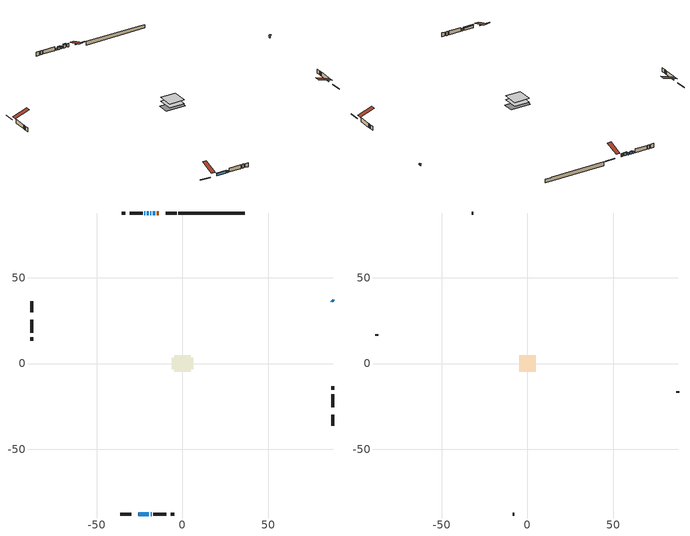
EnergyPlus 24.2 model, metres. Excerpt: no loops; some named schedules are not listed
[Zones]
conditioned space
 floor adiabatic (AdiabaticFloorConstruction): -4.78,-4.78 -4.78,4.78 4.78,4.78 4.78,-4.78 z0.8
 floor foundation (Slab1 construction): -6.28,-3.4 -6.28,3.4 6.28,3.4 6.28,-3.4 z-1.56
 wall outside (RimJoist1 construction): -3.27,87.76 -9.66,87.76 / -36.35,-87.76 -29.97,-87.76 / -87.76,36.35 -87.76,29.97 / 87.76,-36.35 87.76,-29.97 z0.8:1.1
 wall outside (AdiabaticWallConstruction 1): -13.96,87.76 -14.88,87.76 z0.8:2.83
 wall outside (AdiabaticWallConstruction): -25.66,-87.76 -19.56,-87.76 / -19.8,87.76 -20.76,87.76 z0.8:2.22; -18.63,-87.76 -18.02,-87.76 / 87.76,36.35 87.22,36.89 / -18.26,87.76 -18.87,87.76 z0.8:1.82; -15.8,87.76 -17.33,87.76 z0.8:2.78; -21.69,87.76 -22.18,87.76 z0.8:2.02
 wall outside (Wall1 construction): -23.11,87.76 -30.74,87.76 / -17.09,-87.76 -9.46,-87.76 / -87.76,25.66 -87.76,18.03 / 87.76,-25.66 87.76,-18.03 z0.8:3.24
 wall outside (Wall3 construction): -33.48,87.76 -35.42,87.76 / -6.72,-87.76 -4.78,-87.76 / -87.76,15.29 -87.76,13.35 / 87.76,-15.29 87.76,-13.35 z0.8:3.24
 wall foundation (FoundationWall1 construction): -2.34,87.76,-1.56 -2.34,87.76,0.8 32.48,87.76,0.8 32.48,87.76,0.65 36.35,87.76,0.65 36.35,87.76,-1.56
 window (WindowConstruction): -25.66,-87.76 -19.56,-87.76 z0.8:2.22
 window (WindowConstruction 1): -18.63,-87.76 -18.02,-87.76 z0.8:1.81
 window (WindowConstruction 2): 87.76,36.35 87.22,36.89 z0.8:1.81
 window (WindowConstruction 3): -15.8,87.76 -17.33,87.76 z0.8:2.78
 window (WindowConstruction 4): -18.26,87.76 -18.87,87.76 z0.8:1.81
 window (WindowConstruction 5): -19.8,87.76 -20.76,87.76 z0.8:2.22
 window (WindowConstruction 6): -21.69,87.76 -22.18,87.76 z0.8:2.02
 door (Door): -13.97,87.76 -14.88,87.76 z0.8:2.83
 ceiling adiabatic (AdiabaticFloorConstruction): 4.78,-4.78 4.78,4.78 -4.78,4.78 -4.78,-4.78 z0.8
attic - vented
 floor to conditioned space (Floor1 construction Reversed): -4.78,-4.78 -4.78,4.78 4.78,4.78 4.78,-4.78 z3.24
 wall outside (Wall2 construction): -31.67,87.76 -32.55,87.76 / -8.53,-87.76 -7.65,-87.76 / -87.76,17.1 -87.76,16.22 / 87.76,-17.1 87.76,-16.22 z0.8:3.24
 roof outside (Roof1 construction): -13.04,87.76,3.24 -13.04,78.45,6.34 -10.58,78.45,6.34 -10.58,87.76,3.24; -26.59,-87.76,3.24 -26.59,-78.45,6.34 -29.04,-78.45,6.34 -29.04,-87.76,3.24; -87.76,26.59,3.24 -78.45,26.59,6.34 -78.45,29.04,6.34 -87.76,29.04,3.24; 87.76,-26.59,3.24 78.45,-26.59,6.34 78.45,-29.04,6.34 87.76,-29.04,3.24
shading: -19.26,-87.76 -25.96,-87.76 -25.96,-88.37 -19.26,-88.37 z2.52; -17.72,-87.76 -18.93,-87.76 -18.93,-88.37 -17.72,-88.37 z2.11; 87.01,37.1 87.97,36.14 88.83,37 87.87,37.96 z2.11; -17.63,87.76 -15.51,87.76 -15.51,88.37 -17.63,88.37 z3.08; -19.17,87.76 -17.96,87.76 -17.96,88.37 -19.17,88.37 z2.11; -21.06,87.76 -19.5,87.76 -19.5,88.37 -21.06,88.37 z2.52
[Building]
Building 1: Terrain=Suburbs
[Site:Location]
Greenwood AP_NS: Latitude {deg}=44.98; Longitude {deg}=-64.92; Time Zone {hr}=-4; Elevation {m}=28; Keep Site Location Information=Yes
[Site:GroundTemperature:Shallow]
3.62696, 1.72046, 1.56778, 2.47251, 6.10451, 9.71958, 12.8537, 14.839, 15.0077, 13.3929, 10.3388, 6.83459
[Site:WaterMainsTemperature]
Calculation Method=Schedule; Temperature Schedule=mains temperature schedule
[Material] Roughness=Rough; Thermal Absorptance=0.9
Name | Thickness {m} | Conductivity {W/m-K} | Density {kg/m3} | Specific Heat {J/kg-K} | Solar Absorptance | Visible Absorptance
asphalt or fiberglass shingles | 0.00635 | 0.162714 | 1121.4 | 1465.45 | 0.4 | 0.4
ceiling loosefill ins | 0.169333 | 0.0480833 | 16.02 | 1046.75 | 0.7 | 0.7
ceiling stud and cavity | 0.1397 | 0.25927 | 65.682 | 1177.47 | 0.7 | 0.7
concrete 4.0 in. | 0.1016 | 1.803125 | 2242.8 | 837.4 | 0.7 | 0.7
concrete 8.0 in. | 0.2032 | 1.803125 | 2242.8 | 837.4 | 0.7 | 0.7
door material | 0.04445 | 0.0451087 | 512.64 | 1214.23 | 0.7 | 0.7
exterior vertical ins | 0.00790341 | 0.029427 | 32.04 | 1214.23 | 0.7 | 0.7
floor covering | 0.0127 | 0.0433444 | 54.468 | 1339.84 | 0.6 | 0.6
floor rigid ins; wall rigid ins 1 | 0.512978 | 0.029427 | 32.04 | 1214.23 | 0.7 | 0.7
floor stud and cavity | 0.1397 | 1.75129 | 37.0049 | 1207.88 | 0.7 | 0.7
furniture material conditioned space 1 | 0.1524 | 0.115458 | 640.8 | 1214.23 | 0.6 | 0.6
gypsum board | 0.0127 | 0.160291 | 801 | 837.4 | 0.6 | 0.6
gypsum board 1 | 0.0127 | 0.160291 | 801 | 837.4 | 0.7 | 0.7
osb sheathing 0.5 in. | 0.0127 | 0.115458 | 512.64 | 1214.23 | 0.7 | 0.7
osb sheathing 0.75 in. | 0.01905 | 0.115458 | 512.64 | 1214.23 | 0.7 | 0.7
osb sheathing 2.0 in. | 0.0508 | 0.115458 | 512.64 | 1214.23 | 0.7 | 0.7
rim joist rigid ins; wall rigid ins | 0.051816 | 0.029427 | 32.04 | 1214.23 | 0.7 | 0.7
rim joist stud and cavity | 0.0508 | 0.0405436 | 125.044 | 1163.47 | 0.6 | 0.6
wall stud and cavity | 0.1397 | 0.224759 | 139.0536 | 1170.24 | 0.7 | 0.7
wall stud and cavity 1 | 0.0889 | 6.1454 | 50.32683 | 1063.81 | 0.6 | 0.6
wall stud and cavity 2 | 0.1397 | 0.121943 | 139.0536 | 1170.24 | 0.7 | 0.7
wall stud and cavity 3 | 0.0889 | 0.380278 | 52.3479 | 1209.89 | 0.7 | 0.7
wall stud and cavity 4 | 0.0889 | 0.391764 | 83.0341 | 1211.67 | 0.7 | 0.7
wood siding | 0.0254 | 0.102417 | 544.68 | 1172.36 | 0.4 | 0.4
wood siding 1 | 0.00254 | 0.102417 | 544.68 | 1172.36 | 0.4 | 0.4
wood siding 2; wood siding 3; wood siding 4 | 0.0254 | 0.102417 | 544.68 | 1172.36 | 0.7 | 0.7
[WindowMaterial:SimpleGlazingSystem]
Name | U-Factor {W/m2-K} | Solar Heat Gain Coefficient
WindowMaterial | 2.163318 | 0.58
WindowMaterial 1 | 2.30754 | 0.44
WindowMaterial 2 | 2.28369 | 0.47
WindowMaterial 3 | 2.24735 | 0.54
WindowMaterial 4 | 2.22407 | 0.52
WindowMaterial 5 | 3.12517 | 0.36
[Construction]
AdiabaticFloorConstruction: floor stud and cavity, floor rigid ins, osb sheathing 0.75 in., floor covering
AdiabaticWallConstruction: wood siding 3, wall rigid ins 1, wall stud and cavity 3, gypsum board
AdiabaticWallConstruction 1: wood siding 4, wall rigid ins 1, wall stud and cavity 3, gypsum board
Door: door material
Floor1 construction Reversed: gypsum board, ceiling stud and cavity, ceiling loosefill ins
FoundationWall1 construction: concrete 8.0 in., gypsum board 1
furniture construction conditioned space 1: furniture material conditioned space 1
PartitionWallConstruction: gypsum board, wall stud and cavity 4, gypsum board
RimJoist1 construction: wood siding 2, rim joist rigid ins, osb sheathing 2.0 in., rim joist stud and cavity
Roof1 construction: asphalt or fiberglass shingles
Slab1 construction: concrete 4.0 in.
Wall1 construction: wood siding, wall rigid ins, osb sheathing 0.5 in., wall stud and cavity, gypsum board
Wall2 construction: wood siding 1, wall stud and cavity 1
Wall3 construction: wood siding, wall rigid ins, osb sheathing 0.5 in., wall stud and cavity 2, gypsum board
WindowConstruction: WindowMaterial
WindowConstruction 1; WindowConstruction 4: WindowMaterial 1
WindowConstruction 2: WindowMaterial 2
WindowConstruction 3: WindowMaterial 3
WindowConstruction 5: WindowMaterial 4
WindowConstruction 6: WindowMaterial 5
[Zone] Multiplier=1; Part of Total Floor Area=Yes
Name | Volume {m3}
attic - vented | 45.9861
conditioned space | 343.7
[Space]
Name | Zone | Volume {m3}
attic - vented 1 | attic - vented | 45.9861
conditioned space 1 | conditioned space | 343.7
[ZoneInfiltration:EffectiveLeakageArea]
infil attic - vented 1: Zone or Space=attic - vented 1; Schedule=Always On Discrete; Effective Air Leakage Area {cm2}=3778.34; Stack Coefficient=0.000385298; Wind Coefficient=1.32623e-05
[ZoneMixing]
whole house fan mix: Zone or Space=attic - vented; Schedule=Always On Continuous; Design Flow Rate Calculation Method=Flow/Zone; Design Flow Rate {m3/s}=0; Source Zone or Space=conditioned space
[SurfaceProperty:ExposedFoundationPerimeter]
Slab1: Exposed Perimeter Calculation Method=TotalExposedPerimeter; Total Exposed Perimeter {m}=38.694
[InternalMass] Zone or ZoneList=conditioned space; Space or SpaceList=conditioned space 1
Name | Construction | Surface Area {m2}
furniture mass conditioned space 1 | furniture construction conditioned space 1 | 70.6401
partition wall mass | PartitionWallConstruction | 176.6
[Lights]
interior lighting: Zone or ZoneList or Space or SpaceList=conditioned space 1; Schedule=interior lighting schedule; Design Level Calculation Method=LightingLevel; Lighting Level {W}=343.2; Return Air Fraction=0; Fraction Radiant=0.6; Fraction Visible=0.2; Fraction Replaceable=1
[People]
occupants: Zone or ZoneList or Space or SpaceList=conditioned space 1; Number of People Schedule=occupants schedule; Number of People Calculation Method=People; Number of People=3; Fraction Radiant=0.314171; Sensible Heat Fraction=0.56303; Activity Level Schedule=occupants activity schedule; Carbon Dioxide Generation Rate {m3/s-W}=0; Enable ASHRAE 55 Comfort Warnings=No; Mean Radiant Temperature Calculation Type=EnclosureAveraged
[ElectricEquipment] Zone or ZoneList or Space or SpaceList=conditioned space 1; Design Level Calculation Method=EquipmentLevel
Name | Schedule | Design Level {W} | Fraction Latent | Fraction Radiant | Fraction Lost
clothes dryer | clothes dryer schedule | 140.772 | 0.015 | 0.081 | 0.85
clothes washer | clothes washer schedule | 32.1985 | 0.03 | 0.162 | 0.7
cooking range | cooking range schedule | 215.147 | 0.08 | 0.432 | 0.2
dishwasher | dishwasher schedule | 66.8632 | 0.3 | 0.18 | 0.4
fridge | fridge schedule | 72.9452 | 0 | 0.6 | 0
mech vent house fan | mech vent house fan schedule | 12.6667 | 0 | 0 | 1
mech vent house fan cfis | mech vent house fan cfis schedule | 0 | 0 | 0 | 0
misc plug loads | misc plug loads schedule | 494.7 | 0.045 | 0.513 | 0.1
whole house fan | Always On Discrete | 0 | 0 | 0 | 1
[OtherEquipment] Zone or ZoneList or Space or SpaceList=conditioned space 1; Design Level Calculation Method=EquipmentLevel
Name | Fuel Type | Schedule | Design Level {W} | Fraction Latent | Fraction Radiant | Fraction Lost
clothes dryer 1 | Electricity | clothes dryer schedule | 0 | 0.015 | 0.081 | 0.85
cooking range 1 | Electricity | cooking range schedule | 0 | 0.08 | 0.432 | 0.2
general water use latent | None | general water use schedule | 62.594 | 1 | 0 | 0
general water use sensible | None | general water use schedule | -61.6891 | 0 | 0.6 | 0
mech vent house fan latent load | None | Always On Discrete | 0 | 1 | 0 | 0
mech vent house fan sensible load | None | Always On Discrete | 0 | 0 | 0 | 0
water heater energy adjustment1 | FuelOilNo2 | Always On Discrete | 0.01 | 0 | 0 | 1
[ZoneInfiltration:DesignFlowRate] Zone or ZoneList or Space or SpaceList=conditioned space 1; Schedule=Always On Discrete; Design Flow Rate Calculation Method=Flow/Zone; Design Flow Rate {m3/s}=0
infil flow; natural vent flow; whole house fan flow
[AvailabilityManager:Scheduled]
furnace airloop Availability Manager: Schedule=Always On Discrete
[Foundation:Kiva]
Foundation Kiva 1: Initial Indoor Air Temperature {C}=18; Wall Height Above Grade {m}=0.800009; Wall Depth Below Slab {m}=0.2032; Custom Block Material Name 1=exterior vertical ins; Custom Block Depth 1 {m}=2.36001; Custom Block X Position 1 {m}=0.2159; Custom Block Z Position 1 {m}=0
[Foundation:Kiva:Settings]
Soil Conductivity {W/m-K}=0.849921; Soil Density {kg/m3}=1842.3; Soil Specific Heat {J/kg-K}=418.7; Ground Solar Absorptivity=0.9; Ground Thermal Absorptivity=0.9; Ground Surface Roughness {m}=0.03; Far-Field Width {m}=40; Deep-Ground Boundary Condition=ZeroFlux; Deep-Ground Depth {m}=40; Minimum Cell Dimension {m}=0.2; Maximum Cell Growth Coefficient=3; Simulation Timestep=Timestep
[Exterior:Lights]
exterior lighting: Schedule=exterior lighting schedule; Design Level {W}=75.6
[EnergyManagementSystem:GlobalVariable]
furnace_airloop_Fan_RTF
infil_program_Qfan
infil_program_Qinf
natural_vent_program_Qnv
natural_vent_program_Qwhf
[EnergyManagementSystem:Sensor]
Name | Output:Variable or Output:Meter Index Key | Output:Variable or Output:Meter
airflow_gain | infil flow | Infiltration Sensible Heat Gain Energy
airflow_gain_1 | natural vent flow | Infiltration Sensible Heat Gain Energy
airflow_gain_2 | whole house fan flow | Infiltration Sensible Heat Gain Energy
airflow_loss | infil flow | Infiltration Sensible Heat Loss Energy
airflow_loss_1 | natural vent flow | Infiltration Sensible Heat Loss Energy
airflow_loss_2 | whole house fan flow | Infiltration Sensible Heat Loss Energy
clg_load_cond |  | Cooling:EnergyTransfer:Zone:CONDITIONED SPACE
clg_sp_s; clg_sp_s_1 | cooling setpoint | Schedule Value
clothes_dryer_exhaust_0_sch_s | clothes dryer exhaust 0 schedule | Schedule Value
cool_season | cooling season schedule | Schedule Value
htg_load_cond |  | Heating:EnergyTransfer:Zone:CONDITIONED SPACE
htg_sp_s; htg_sp_s_1 | heating setpoint | Schedule Value
ig_ee_conv | clothes dryer | Electric Equipment Convective Heating Energy
ig_ee_conv_2 | cooking range | Electric Equipment Convective Heating Energy
ig_ee_conv_4 | fridge | Electric Equipment Convective Heating Energy
ig_ee_conv_5 | misc plug loads | Electric Equipment Convective Heating Energy
ig_ee_conv_6 | whole house fan | Electric Equipment Convective Heating Energy
ig_ee_rad | clothes dryer | Electric Equipment Radiant Heating Energy
ig_ee_rad_2 | cooking range | Electric Equipment Radiant Heating Energy
ig_ee_rad_4 | fridge | Electric Equipment Radiant Heating Energy
ig_ee_rad_5 | misc plug loads | Electric Equipment Radiant Heating Energy
ig_ee_rad_6 | whole house fan | Electric Equipment Radiant Heating Energy
ig_lgt_conv | interior lighting | Lights Convective Heating Energy
ig_lgt_rad | interior lighting | Lights Radiant Heating Energy
ig_lgt_vis | interior lighting | Lights Visible Radiation Heating Energy
ig_oe_conv | clothes dryer 1 | Other Equipment Convective Heating Energy
ig_oe_conv_1 | cooking range 1 | Other Equipment Convective Heating Energy
ig_oe_conv_2 | general water use latent | Other Equipment Convective Heating Energy
ig_oe_conv_3 | general water use sensible | Other Equipment Convective Heating Energy
ig_oe_conv_4 | water heater energy adjustment1 | Other Equipment Convective Heating Energy
ig_oe_rad | clothes dryer 1 | Other Equipment Radiant Heating Energy
ig_oe_rad_1 | cooking range 1 | Other Equipment Radiant Heating Energy
ig_oe_rad_2 | general water use latent | Other Equipment Radiant Heating Energy
ig_oe_rad_3 | general water use sensible | Other Equipment Radiant Heating Energy
ig_oe_rad_4 | water heater energy adjustment1 | Other Equipment Radiant Heating Energy
ig_ppl_conv | occupants | People Convective Heating Energy
ig_ppl_rad | occupants | People Radiant Heating Energy
im_conv | furniture mass conditioned space 1 | Surface Inside Face Convection Heat Gain Energy
im_conv_1 | partition wall mass | Surface Inside Face Convection Heat Gain Energy
im_ig | furniture mass conditioned space 1 | Surface Inside Face Internal Gains Radiation Heat Gain Energy
im_ig_1 | partition wall mass | Surface Inside Face Internal Gains Radiation Heat Gain Energy
im_lgt | furniture mass conditioned space 1 | Surface Inside Face Lights Radiation Heat Gain Energy
im_lgt_1 | partition wall mass | Surface Inside Face Lights Radiation Heat Gain Energy
im_sol | furniture mass conditioned space 1 | Surface Inside Face Solar Radiation Heat Gain Energy
im_sol_1 | partition wall mass | Surface Inside Face Solar Radiation Heat Gain Energy
im_surf | furniture mass conditioned space 1 | Surface Inside Face Net Surface Thermal Radiation Heat Gain Energy
im_surf_1 | partition wall mass | Surface Inside Face Net Surface Thermal Radiation Heat Gain Energy
mv_conv | mech vent house fan | Electric Equipment Convective Heating Energy
mv_conv_1 | mech vent house fan cfis | Electric Equipment Convective Heating Energy
mv_conv_2 | mech vent house fan latent load | Other Equipment Convective Heating Energy
mv_conv_3 | mech vent house fan sensible load | Other Equipment Convective Heating Energy
mv_rad | mech vent house fan | Electric Equipment Radiant Heating Energy
mv_rad_1 | mech vent house fan cfis | Electric Equipment Radiant Heating Energy
mv_rad_2 | mech vent house fan latent load | Other Equipment Radiant Heating Energy
mv_rad_3 | mech vent house fan sensible load | Other Equipment Radiant Heating Energy
natural_vent_s | natural vent schedule | Schedule Value
out_pb_s |  | Site Outdoor Air Barometric Pressure
out_wt_s |  | Site Outdoor Air Humidity Ratio
site_vw_s |  | Site Wind Speed
ss_back_out | Window1 | Surface Window Shortwave from Zone Back Out Window Heat Transfer Rate
ss_back_out_1 | Window4 | Surface Window Shortwave from Zone Back Out Window Heat Transfer Rate
ss_back_out_2 | Window5 | Surface Window Shortwave from Zone Back Out Window Heat Transfer Rate
ss_back_out_3 | Window6 | Surface Window Shortwave from Zone Back Out Window Heat Transfer Rate
ss_back_out_4 | Window7 | Surface Window Shortwave from Zone Back Out Window Heat Transfer Rate
ss_back_out_5 | Window8 | Surface Window Shortwave from Zone Back Out Window Heat Transfer Rate
ss_back_out_6 | Window9 | Surface Window Shortwave from Zone Back Out Window Heat Transfer Rate
ss_conv | Door1 | Surface Inside Face Convection Heat Gain Energy
ss_conv_1 | Window1 | Surface Inside Face Convection Heat Gain Energy
ss_conv_2 | Window4 | Surface Inside Face Convection Heat Gain Energy
ss_conv_3 | Window5 | Surface Inside Face Convection Heat Gain Energy
ss_conv_4 | Window6 | Surface Inside Face Convection Heat Gain Energy
ss_conv_5 | Window7 | Surface Inside Face Convection Heat Gain Energy
ss_conv_6 | Window8 | Surface Inside Face Convection Heat Gain Energy
ss_conv_7 | Window9 | Surface Inside Face Convection Heat Gain Energy
ss_ig | Door1 | Surface Inside Face Internal Gains Radiation Heat Gain Energy
ss_ig_1 | Window1 | Surface Inside Face Internal Gains Radiation Heat Gain Energy
ss_ig_2 | Window4 | Surface Inside Face Internal Gains Radiation Heat Gain Energy
ss_ig_3 | Window5 | Surface Inside Face Internal Gains Radiation Heat Gain Energy
ss_ig_4 | Window6 | Surface Inside Face Internal Gains Radiation Heat Gain Energy
ss_ig_5 | Window7 | Surface Inside Face Internal Gains Radiation Heat Gain Energy
ss_ig_6 | Window8 | Surface Inside Face Internal Gains Radiation Heat Gain Energy
ss_ig_7 | Window9 | Surface Inside Face Internal Gains Radiation Heat Gain Energy
ss_lgt | Door1 | Surface Inside Face Lights Radiation Heat Gain Energy
ss_sol | Door1 | Surface Inside Face Solar Radiation Heat Gain Energy
ss_surf | Door1 | Surface Inside Face Net Surface Thermal Radiation Heat Gain Energy
ss_surf_1 | Window1 | Surface Inside Face Net Surface Thermal Radiation Heat Gain Energy
ss_surf_2 | Window4 | Surface Inside Face Net Surface Thermal Radiation Heat Gain Energy
ss_surf_3 | Window5 | Surface Inside Face Net Surface Thermal Radiation Heat Gain Energy
ss_surf_4 | Window6 | Surface Inside Face Net Surface Thermal Radiation Heat Gain Energy
ss_surf_5 | Window7 | Surface Inside Face Net Surface Thermal Radiation Heat Gain Energy
ss_surf_6 | Window8 | Surface Inside Face Net Surface Thermal Radiation Heat Gain Energy
ss_surf_7 | Window9 | Surface Inside Face Net Surface Thermal Radiation Heat Gain Energy
ss_trans_in | Window1 | Surface Window Transmitted Solar Radiation Rate
ss_trans_in_1 | Window4 | Surface Window Transmitted Solar Radiation Rate
ss_trans_in_2 | Window5 | Surface Window Transmitted Solar Radiation Rate
ss_trans_in_3 | Window6 | Surface Window Transmitted Solar Radiation Rate
ss_trans_in_4 | Window7 | Surface Window Transmitted Solar Radiation Rate
ss_trans_in_5 | Window8 | Surface Window Transmitted Solar Radiation Rate
ss_trans_in_6 | Window9 | Surface Window Transmitted Solar Radiation Rate
ss_trans_out | Window1 | Surface Inside Face Initial Transmitted Diffuse Transmitted Out Window Solar Radiation Rate
ss_trans_out_1 | Window4 | Surface Inside Face Initial Transmitted Diffuse Transmitted Out Window Solar Radiation Rate
ss_trans_out_2 | Window5 | Surface Inside Face Initial Transmitted Diffuse Transmitted Out Window Solar Radiation Rate
ss_trans_out_3 | Window6 | Surface Inside Face Initial Transmitted Diffuse Transmitted Out Window Solar Radiation Rate
ss_trans_out_4 | Window7 | Surface Inside Face Initial Transmitted Diffuse Transmitted Out Window Solar Radiation Rate
ss_trans_out_5 | Window8 | Surface Inside Face Initial Transmitted Diffuse Transmitted Out Window Solar Radiation Rate
ss_trans_out_6 | Window9 | Surface Inside Face Initial Transmitted Diffuse Transmitted Out Window Solar Radiation Rate
s_conv | Floor1 | Surface Inside Face Convection Heat Gain Energy
s_conv_1 | FoundationWall1 | Surface Inside Face Convection Heat Gain Energy
s_conv_10 | Wall1:180 | Surface Inside Face Convection Heat Gain Energy
s_conv_11 | Wall1:270 | Surface Inside Face Convection Heat Gain Energy
s_conv_12 | Wall1:90 | Surface Inside Face Convection Heat Gain Energy
s_conv_13 | Wall3:0 | Surface Inside Face Convection Heat Gain Energy
s_conv_14 | Wall3:180 | Surface Inside Face Convection Heat Gain Energy
s_conv_15 | Wall3:270 | Surface Inside Face Convection Heat Gain Energy
s_conv_16 | Wall3:90 | Surface Inside Face Convection Heat Gain Energy
s_conv_2 | inferred conditioned ceiling | Surface Inside Face Convection Heat Gain Energy
s_conv_3 | inferred conditioned floor | Surface Inside Face Convection Heat Gain Energy
s_conv_4 | RimJoist1:0 | Surface Inside Face Convection Heat Gain Energy
s_conv_5 | RimJoist1:180 | Surface Inside Face Convection Heat Gain Energy
s_conv_6 | RimJoist1:270 | Surface Inside Face Convection Heat Gain Energy
s_conv_7 | RimJoist1:90 | Surface Inside Face Convection Heat Gain Energy
s_conv_8 | Slab1 | Surface Inside Face Convection Heat Gain Energy
s_conv_9 | Wall1:0 | Surface Inside Face Convection Heat Gain Energy
s_ig | Floor1 | Surface Inside Face Internal Gains Radiation Heat Gain Energy
s_ig_1 | FoundationWall1 | Surface Inside Face Internal Gains Radiation Heat Gain Energy
s_ig_10 | Wall1:180 | Surface Inside Face Internal Gains Radiation Heat Gain Energy
s_ig_11 | Wall1:270 | Surface Inside Face Internal Gains Radiation Heat Gain Energy
s_ig_12 | Wall1:90 | Surface Inside Face Internal Gains Radiation Heat Gain Energy
s_ig_13 | Wall3:0 | Surface Inside Face Internal Gains Radiation Heat Gain Energy
s_ig_14 | Wall3:180 | Surface Inside Face Internal Gains Radiation Heat Gain Energy
s_ig_15 | Wall3:270 | Surface Inside Face Internal Gains Radiation Heat Gain Energy
s_ig_16 | Wall3:90 | Surface Inside Face Internal Gains Radiation Heat Gain Energy
s_ig_2 | inferred conditioned ceiling | Surface Inside Face Internal Gains Radiation Heat Gain Energy
s_ig_3 | inferred conditioned floor | Surface Inside Face Internal Gains Radiation Heat Gain Energy
s_ig_4 | RimJoist1:0 | Surface Inside Face Internal Gains Radiation Heat Gain Energy
s_ig_5 | RimJoist1:180 | Surface Inside Face Internal Gains Radiation Heat Gain Energy
s_ig_6 | RimJoist1:270 | Surface Inside Face Internal Gains Radiation Heat Gain Energy
s_ig_7 | RimJoist1:90 | Surface Inside Face Internal Gains Radiation Heat Gain Energy
s_ig_8 | Slab1 | Surface Inside Face Internal Gains Radiation Heat Gain Energy
s_ig_9 | Wall1:0 | Surface Inside Face Internal Gains Radiation Heat Gain Energy
s_lgt | Floor1 | Surface Inside Face Lights Radiation Heat Gain Energy
s_lgt_1 | FoundationWall1 | Surface Inside Face Lights Radiation Heat Gain Energy
s_lgt_10 | Wall1:180 | Surface Inside Face Lights Radiation Heat Gain Energy
s_lgt_11 | Wall1:270 | Surface Inside Face Lights Radiation Heat Gain Energy
s_lgt_12 | Wall1:90 | Surface Inside Face Lights Radiation Heat Gain Energy
s_lgt_13 | Wall3:0 | Surface Inside Face Lights Radiation Heat Gain Energy
s_lgt_14 | Wall3:180 | Surface Inside Face Lights Radiation Heat Gain Energy
s_lgt_15 | Wall3:270 | Surface Inside Face Lights Radiation Heat Gain Energy
s_lgt_16 | Wall3:90 | Surface Inside Face Lights Radiation Heat Gain Energy
s_lgt_2 | inferred conditioned ceiling | Surface Inside Face Lights Radiation Heat Gain Energy
s_lgt_3 | inferred conditioned floor | Surface Inside Face Lights Radiation Heat Gain Energy
s_lgt_4 | RimJoist1:0 | Surface Inside Face Lights Radiation Heat Gain Energy
s_lgt_5 | RimJoist1:180 | Surface Inside Face Lights Radiation Heat Gain Energy
s_lgt_6 | RimJoist1:270 | Surface Inside Face Lights Radiation Heat Gain Energy
s_lgt_7 | RimJoist1:90 | Surface Inside Face Lights Radiation Heat Gain Energy
s_lgt_8 | Slab1 | Surface Inside Face Lights Radiation Heat Gain Energy
s_lgt_9 | Wall1:0 | Surface Inside Face Lights Radiation Heat Gain Energy
s_sol | Floor1 | Surface Inside Face Solar Radiation Heat Gain Energy
s_sol_1 | FoundationWall1 | Surface Inside Face Solar Radiation Heat Gain Energy
s_sol_10 | Wall1:180 | Surface Inside Face Solar Radiation Heat Gain Energy
s_sol_11 | Wall1:270 | Surface Inside Face Solar Radiation Heat Gain Energy
s_sol_12 | Wall1:90 | Surface Inside Face Solar Radiation Heat Gain Energy
s_sol_13 | Wall3:0 | Surface Inside Face Solar Radiation Heat Gain Energy
s_sol_14 | Wall3:180 | Surface Inside Face Solar Radiation Heat Gain Energy
s_sol_15 | Wall3:270 | Surface Inside Face Solar Radiation Heat Gain Energy
s_sol_16 | Wall3:90 | Surface Inside Face Solar Radiation Heat Gain Energy
s_sol_2 | inferred conditioned ceiling | Surface Inside Face Solar Radiation Heat Gain Energy
s_sol_3 | inferred conditioned floor | Surface Inside Face Solar Radiation Heat Gain Energy
s_sol_4 | RimJoist1:0 | Surface Inside Face Solar Radiation Heat Gain Energy
s_sol_5 | RimJoist1:180 | Surface Inside Face Solar Radiation Heat Gain Energy
s_sol_6 | RimJoist1:270 | Surface Inside Face Solar Radiation Heat Gain Energy
s_sol_7 | RimJoist1:90 | Surface Inside Face Solar Radiation Heat Gain Energy
s_sol_8 | Slab1 | Surface Inside Face Solar Radiation Heat Gain Energy
s_sol_9 | Wall1:0 | Surface Inside Face Solar Radiation Heat Gain Energy
s_surf | Floor1 | Surface Inside Face Net Surface Thermal Radiation Heat Gain Energy
